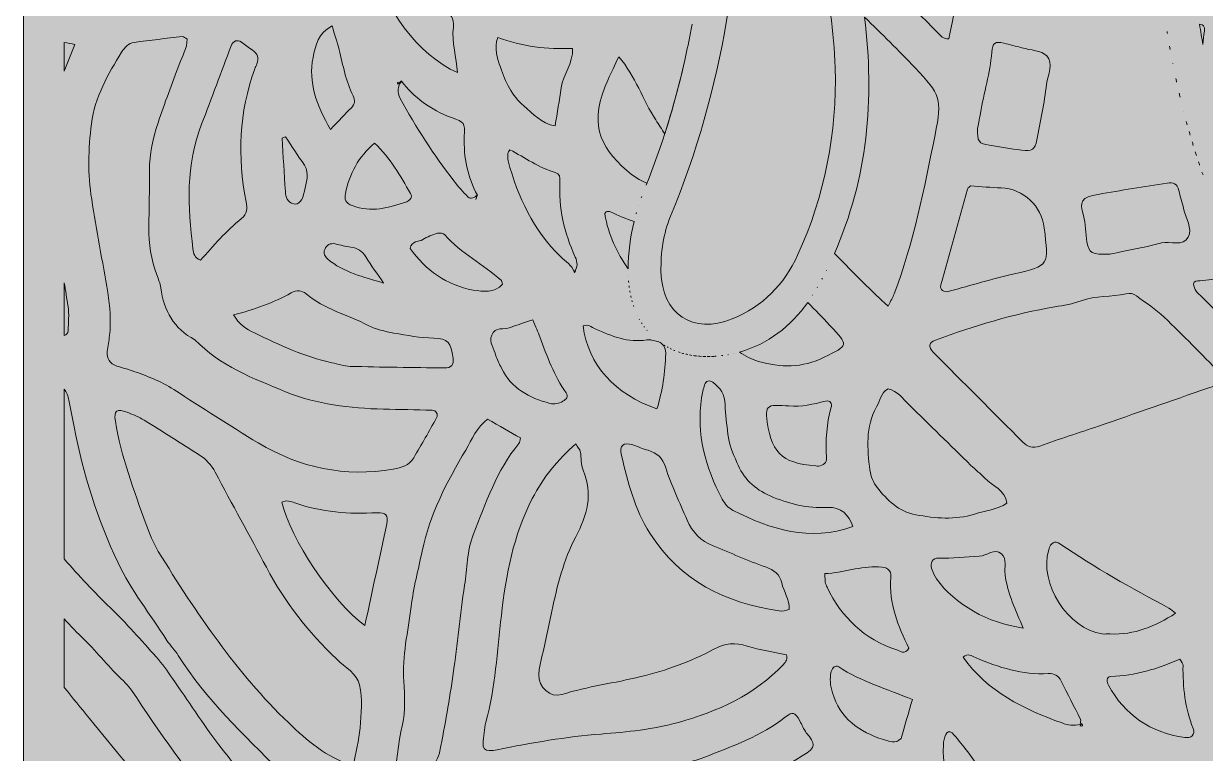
# Model space of a CAD drawing. Extents: x 31 to 2970, y -2969 to -30.
# Drawn here: x 31 to 759, y -2685 to -2235 of the extents above; entities that cross this region are included whole.
import ezdxf

# ---------------------------------------------------------------- set-up
doc = ezdxf.new("R2010")
doc.units = 0
doc.header["$MEASUREMENT"] = 0
doc.layers.add('Layer 1', color=7, linetype='Continuous')

# ---------------------------------------------------------------- blocks, each defined once
blk = doc.blocks.new('block 2')
at = {"layer": 'Layer 1', "lineweight": 0}
blk.add_lwpolyline([(31.09, -2216.74), (31.09, -2242.12), (31.09, -2299.96), (31.09, -2339.09), (31.09, -2410.8), (31.09, -2442.9), (31.09, -2533.87), (31.09, -2572.78), (31.09, -2613.33), (31.09, -2734.99)], dxfattribs=at)
for points, knots in [([(423.9, -2388.19), (423.7, -2376.5), (425.36, -2364.77), (429.82, -2354.08), (462.55, -2275.38), (474.28, -2192.96), (474.59, -2108.58), (483.71, -2116.19), (491.78, -2123.46), (495.13, -2127.19), (495.78, -2129.42), (496.86, -2132), (498.4, -2135.15), (518.09, -2175.42), (529.94, -2217.81), (531.24, -2262.69), (532.44, -2302.77), (524.82, -2341.42), (508.13, -2377.96), (499.9, -2395.96), (486.51, -2409.69), (467.78, -2417.27), (443.63, -2427), (424.4, -2414.23), (423.9, -2388.19)], [0, 0, 0, 0, 1, 1, 1, 2, 2, 2, 3, 3, 3, 4, 4, 4, 5, 5, 5, 6, 6, 6, 7, 7, 7, 8, 8, 8, 8]), ([(540.5, -2187.04), (535.64, -2169.54), (529.28, -2152.47), (521.67, -2135.81), (519.82, -2131.77), (516.86, -2128.19), (523.67, -2124.31), (532.45, -2119.33), (541.13, -2114.21), (549.68, -2108.95), (549.68, -2108.95), (549.68, -2108.96), (549.67, -2108.96), (550.07, -2111.58), (550.46, -2114.21), (550.78, -2116.85), (551.83, -2125.75), (556.23, -2131.76), (563.88, -2136.77), (576.45, -2145.02), (590.14, -2151.12), (603.04, -2158.71), (611.62, -2163.75), (619.58, -2169.5), (627.36, -2175.51), (604.81, -2209.93), (607.87, -2216.15), (601.25, -2244.74), (597.95, -2245.29), (596.29, -2242.76), (594.41, -2240.89), (576.43, -2222.95), (558.46, -2204.99), (540.5, -2187.04)], [0, 0, 0, 0, 1, 1, 1, 2, 2, 2, 3, 3, 3, 4, 4, 4, 5, 5, 5, 6, 6, 6, 7, 7, 7, 8, 8, 8, 9, 9, 9, 10, 10, 10, 11, 11, 11, 11]), ([(254.28, -2203.51), (264.37, -2213.95), (275.47, -2222.87), (289.49, -2227.57), (294.16, -2229.13), (296.67, -2232.08), (295.94, -2237.54), (294.69, -2246.89), (298.06, -2256.01), (298.41, -2265.61), (274.58, -2255.01), (252.36, -2225.95), (246.3, -2196.19), (250.26, -2199.8), (252.38, -2201.55), (254.28, -2203.51)], [0, 0, 0, 0, 1, 1, 1, 2, 2, 2, 3, 3, 3, 4, 4, 4, 5, 5, 5, 5]), ([(443.07, -2235.81), (442.56, -2238.58), (442.03, -2241.35), (441.48, -2244.11), (442.03, -2241.35), (442.56, -2238.58), (443.07, -2235.81)], [0, 0, 0, 0, 1, 1, 1, 2, 2, 2, 2]), ([(530.74, -2377), (530.74, -2377), (530.74, -2377), (530.74, -2377), (551.16, -2330.98), (555.67, -2281.9), (549.36, -2231.42), (559.83, -2241.72), (570.4, -2251.94), (580.5, -2262.6), (596.08, -2279.04), (597.35, -2281.48), (592.81, -2303.96), (586.14, -2337.01), (579.71, -2370.19), (567.56, -2401.86), (566.77, -2403.91), (565.63, -2405.83), (563.84, -2409.48), (558.57, -2404.47), (554.53, -2400.77), (550.65, -2396.9), (544, -2390.27), (537.37, -2383.64), (530.74, -2377)], [0, 0, 0, 0, 1, 1, 1, 2, 2, 2, 3, 3, 3, 4, 4, 4, 5, 5, 5, 6, 6, 6, 7, 7, 7, 8, 8, 8, 8]), ([(758.79, -2240), (758.48, -2242.73), (758.17, -2245.46), (757.94, -2248.23), (757.17, -2244.12), (756.48, -2240), (755.82, -2235.85), (758.21, -2236), (759.17, -2236.73), (758.79, -2240)], [0, 0, 0, 0, 1, 1, 1, 2, 2, 2, 3, 3, 3, 3]), ([(209.46, -2256.3), (210.86, -2249.06), (212.58, -2241.13), (221.19, -2236.82), (222.76, -2242.08), (224.32, -2246.74), (225.54, -2251.48), (227.99, -2261.07), (229.56, -2270.92), (234.14, -2279.87), (235.53, -2282.59), (235.4, -2284.97), (233.06, -2287.27), (229.15, -2291.12), (225.41, -2295.14), (220.2, -2300.55), (211.42, -2285.55), (206.48, -2271.65), (209.46, -2256.3)], [0, 0, 0, 0, 1, 1, 1, 2, 2, 2, 3, 3, 3, 4, 4, 4, 5, 5, 5, 6, 6, 6, 6]), ([(736.05, -2241.45), (735.99, -2241.07), (735.93, -2240.7), (735.87, -2240.32), (735.93, -2240.7), (735.99, -2241.07), (736.05, -2241.45)], [0, 0, 0, 0, 1, 1, 1, 2, 2, 2, 2]), ([(56.09, -2246.99), (58.25, -2247.41), (60.42, -2247.83), (62.6, -2248.26), (60.5, -2253.83), (58.21, -2259.27), (56.09, -2264.73), (56.09, -2264.73), (56.09, -2246.99), (56.09, -2246.99)], [0, 0, 0, 0, 1, 1, 1, 2, 2, 2, 3, 3, 3, 3]), ([(82.95, -2400.95), (79.6, -2381.83), (76.18, -2362.72), (73.02, -2343.57), (70.46, -2328.11), (70.95, -2312.58), (72.88, -2297.08), (74.92, -2280.61), (83.09, -2266.72), (91.49, -2252.94), (93.26, -2250.04), (95.68, -2247.51), (99.15, -2247.02), (109.02, -2245.64), (118.93, -2244.51), (128.84, -2243.43), (129.73, -2243.34), (130.74, -2244.32), (131.91, -2244.91), (131.88, -2250.57), (128.83, -2255.37), (126.96, -2260.51), (122.61, -2272.49), (117.84, -2284.34), (113.93, -2296.45), (110.87, -2305.95), (108.65, -2315.72), (108.65, -2325.86), (108.66, -2337.51), (108.45, -2349.16), (108.29, -2360.81), (108.14, -2370.92), (109.66, -2380.73), (113.23, -2390.21), (114.21, -2392.8), (115.22, -2395.46), (115.59, -2398.18), (117.5, -2412.25), (123.7, -2423.4), (136.69, -2430.1), (152.16, -2446.26), (172.56, -2453.89), (192.55, -2462.09), (211.81, -2469.99), (232.18, -2472.3), (252.8, -2472.83), (262.8, -2473.09), (272.8, -2473.08), (282.79, -2473.5), (285.32, -2473.6), (286.8, -2475.91), (285.53, -2478.25), (281.03, -2486.52), (276.28, -2494.65), (271.48, -2502.75), (268.69, -2507.46), (264.02, -2508.96), (258.9, -2509.83), (229.13, -2514.88), (201.41, -2508.95), (175.73, -2493.64), (158.11, -2483.14), (140.96, -2471.84), (123.66, -2460.8), (115.65, -2455.68), (106.93, -2452.22), (98, -2449.19), (94.85, -2448.13), (91.59, -2447.36), (88.44, -2446.26), (84.27, -2444.8), (82.2, -2441.73), (82.6, -2437.31), (82.91, -2434.02), (83.71, -2430.77), (84.05, -2427.47), (84.95, -2418.59), (84.49, -2409.75), (82.95, -2400.95)], [0, 0, 0, 0, 1, 1, 1, 2, 2, 2, 3, 3, 3, 4, 4, 4, 5, 5, 5, 6, 6, 6, 7, 7, 7, 8, 8, 8, 9, 9, 9, 10, 10, 10, 11, 11, 11, 12, 12, 12, 13, 13, 13, 14, 14, 14, 15, 15, 15, 16, 16, 16, 17, 17, 17, 18, 18, 18, 19, 19, 19, 20, 20, 20, 21, 21, 21, 22, 22, 22, 23, 23, 23, 24, 24, 24, 25, 25, 25, 26, 26, 26, 26]), ([(158.98, -2249.18), (160.21, -2245.95), (162.69, -2245.05), (165.35, -2246.8), (167.67, -2248.31), (169.79, -2250.11), (172.08, -2251.68), (175.24, -2253.84), (176.31, -2256.61), (174.86, -2260.23), (174.45, -2261.26), (173.93, -2262.24), (173.55, -2263.28), (163.78, -2290.02), (162.84, -2317.35), (168.19, -2345.07), (168.97, -2349.08), (169.11, -2352.57), (165.42, -2355.49), (155.9, -2363.03), (148.04, -2372.31), (140.13, -2381.08), (136.35, -2379.73), (135.79, -2376.9), (135.46, -2374.2), (132.2, -2348.24), (130.92, -2322.43), (140.77, -2297.33), (147.03, -2281.35), (152.89, -2265.22), (158.98, -2249.18)], [0, 0, 0, 0, 1, 1, 1, 2, 2, 2, 3, 3, 3, 4, 4, 4, 5, 5, 5, 6, 6, 6, 7, 7, 7, 8, 8, 8, 9, 9, 9, 10, 10, 10, 10]), ([(324.98, -2262.32), (323.1, -2256.63), (320.74, -2250.99), (323.33, -2243.93), (338.41, -2249.64), (353.59, -2251.36), (369.39, -2250.65), (369.84, -2260.07), (363.49, -2266.73), (362.39, -2274.91), (361.36, -2282.54), (359.97, -2290.13), (358.63, -2298.42), (350.07, -2296.92), (345.13, -2290.99), (339.37, -2286.11), (331.81, -2279.72), (327.97, -2271.34), (324.98, -2262.32)], [0, 0, 0, 0, 1, 1, 1, 2, 2, 2, 3, 3, 3, 4, 4, 4, 5, 5, 5, 6, 6, 6, 6]), ([(441.42, -2244.42), (440.31, -2250.01), (439.11, -2255.58), (437.83, -2261.14), (439.11, -2255.58), (440.31, -2250.01), (441.42, -2244.42)], [0, 0, 0, 0, 1, 1, 1, 2, 2, 2, 2]), ([(655.54, -2307.07), (654.39, -2313.01), (652.46, -2314.23), (646.15, -2313.38), (639.55, -2312.5), (633, -2311.34), (626.42, -2310.32), (619.75, -2309.28), (618.72, -2308.15), (619.07, -2299.79), (619.37, -2298.19), (620.11, -2294.39), (620.77, -2290.58), (622.93, -2278.05), (626.82, -2265.86), (627.77, -2253.07), (628.21, -2247.16), (629.97, -2246.18), (635.13, -2247.43), (638.9, -2248.35), (642.65, -2249.31), (646.38, -2250.35), (651.65, -2251.83), (658.48, -2251.89), (661.75, -2255.32), (666, -2259.78), (662.31, -2266.93), (661.57, -2272.76), (660.11, -2284.27), (657.75, -2295.67), (655.54, -2307.07)], [0, 0, 0, 0, 1, 1, 1, 2, 2, 2, 3, 3, 3, 4, 4, 4, 5, 5, 5, 6, 6, 6, 7, 7, 7, 8, 8, 8, 9, 9, 9, 10, 10, 10, 10]), ([(737.69, -2251.3), (737.58, -2250.65), (737.47, -2250), (737.36, -2249.35), (737.47, -2250), (737.58, -2250.65), (737.69, -2251.3)], [0, 0, 0, 0, 1, 1, 1, 2, 2, 2, 2]), ([(414.78, -2334.96), (414.95, -2334.55), (415.12, -2334.13), (415.28, -2333.71), (410.92, -2332.02), (406.75, -2329.39), (402.75, -2325.89), (385.41, -2310.69), (379.47, -2296.19), (391.31, -2269.82), (393.26, -2265.47), (395.36, -2261.19), (397.88, -2255.84), (408.29, -2267.91), (412.61, -2282.47), (420.69, -2294.76), (422.55, -2297.59), (424.38, -2300.45), (426.2, -2303.32), (430.66, -2289.48), (434.5, -2275.5), (437.77, -2261.39), (431.99, -2286.33), (424.44, -2310.87), (414.78, -2334.96)], [0, 0, 0, 0, 1, 1, 1, 2, 2, 2, 3, 3, 3, 4, 4, 4, 5, 5, 5, 6, 6, 6, 7, 7, 7, 8, 8, 8, 8]), ([(739.36, -2260.29), (739.34, -2260.16), (739.31, -2260.03), (739.29, -2259.9), (739.31, -2260.03), (739.34, -2260.16), (739.36, -2260.29)], [0, 0, 0, 0, 1, 1, 1, 2, 2, 2, 2]), ([(264, -2270.76), (263.34, -2271.42), (262.68, -2272.07), (262.02, -2272.72), (260.98, -2271.62), (261.25, -2271.33), (262.87, -2271.6), (263.18, -2271.65), (263.61, -2271.04), (263.98, -2270.74), (263.99, -2270.75), (264, -2270.76), (264, -2270.76)], [0, 0, 0, 0, 1, 1, 1, 2, 2, 2, 3, 3, 3, 4, 4, 4, 4]), ([(304.94, -2342.09), (301.83, -2339.05), (299, -2335.7), (296.32, -2332.26), (283.86, -2316.27), (272.84, -2299.32), (263.17, -2281.5), (261.15, -2277.77), (261.5, -2274.17), (264.01, -2270.77), (271.36, -2280.72), (281.95, -2288.46), (294.79, -2293.28), (302.82, -2296.29), (303.06, -2296.29), (302.69, -2304.97), (302.16, -2317.78), (304.66, -2329.81), (310.76, -2341.09), (310.42, -2341.97), (310.07, -2342.85), (309.73, -2343.73), (310.03, -2342.82), (310.33, -2341.9), (310.62, -2340.99), (308.92, -2342.46), (306.89, -2343.99), (304.94, -2342.09)], [0, 0, 0, 0, 1, 1, 1, 2, 2, 2, 3, 3, 3, 4, 4, 4, 5, 5, 5, 6, 6, 6, 7, 7, 7, 8, 8, 8, 9, 9, 9, 9]), ([(741.69, -2271.43), (741.53, -2270.7), (741.36, -2269.97), (741.2, -2269.23), (741.36, -2269.97), (741.53, -2270.7), (741.69, -2271.43)], [0, 0, 0, 0, 1, 1, 1, 2, 2, 2, 2]), ([(743.83, -2280.72), (743.63, -2279.9), (743.43, -2279.07), (743.24, -2278.24), (743.43, -2279.07), (743.63, -2279.9), (743.83, -2280.72)], [0, 0, 0, 0, 1, 1, 1, 2, 2, 2, 2]), ([(746.02, -2289.5), (746.02, -2289.51), (746.02, -2289.52), (746.02, -2289.52), (746.02, -2289.52), (746.02, -2289.51), (746.02, -2289.5), (746.02, -2289.5), (746.01, -2289.5), (746.01, -2289.5), (746.01, -2289.5), (746.02, -2289.5), (746.02, -2289.5)], [0, 0, 0, 0, 1, 1, 1, 2, 2, 2, 3, 3, 3, 4, 4, 4, 4]), ([(747.68, -2295.73), (747.86, -2296.38), (748.05, -2297.03), (748.23, -2297.68), (748.05, -2297.03), (747.86, -2296.38), (747.68, -2295.73)], [0, 0, 0, 0, 1, 1, 1, 2, 2, 2, 2]), ([(204.17, -2338.63), (203, -2344.57), (200.6, -2347.15), (197.6, -2346.44), (193.57, -2345.49), (192.69, -2342.15), (192.44, -2338.89), (191.6, -2327.95), (191.07, -2316.99), (190.43, -2306.03), (191.09, -2305.71), (191.75, -2305.38), (192.42, -2305.06), (196.32, -2310.91), (200.26, -2316.73), (204.11, -2322.61), (207.58, -2327.9), (205.2, -2333.33), (204.17, -2338.63)], [0, 0, 0, 0, 1, 1, 1, 2, 2, 2, 3, 3, 3, 4, 4, 4, 5, 5, 5, 6, 6, 6, 6]), ([(749.43, -2301.94), (749.64, -2302.69), (749.87, -2303.44), (750.09, -2304.19), (749.87, -2303.44), (749.64, -2302.69), (749.43, -2301.94)], [0, 0, 0, 0, 1, 1, 1, 2, 2, 2, 2]), ([(751.96, -2310.44), (751.72, -2309.67), (751.49, -2308.9), (751.25, -2308.14), (751.49, -2308.9), (751.72, -2309.67), (751.96, -2310.44)], [0, 0, 0, 0, 1, 1, 1, 2, 2, 2, 2]), ([(233.57, -2347.52), (229.65, -2346.04), (228.65, -2343.64), (229.4, -2339.98), (231.9, -2327.86), (237.45, -2317.56), (247.3, -2309.04), (257.34, -2318.02), (263.02, -2329.3), (269.54, -2339.95), (271.02, -2342.36), (269.14, -2344.38), (267.18, -2345.07), (256.24, -2348.95), (245.22, -2351.92), (233.57, -2347.52)], [0, 0, 0, 0, 1, 1, 1, 2, 2, 2, 3, 3, 3, 4, 4, 4, 5, 5, 5, 5]), ([(370.46, -2388.31), (368.93, -2384.13), (365.06, -2381.84), (362.05, -2378.93), (345.15, -2362.59), (335.83, -2342.15), (329.63, -2319.98), (329.21, -2318.49), (329.5, -2316.77), (329.6, -2315.17), (329.63, -2314.69), (330.13, -2314.25), (330.82, -2313.13), (340.03, -2317.87), (348.61, -2324.17), (358.77, -2327.1), (361.41, -2327.85), (361.8, -2330.21), (361.65, -2332.39), (360.54, -2348.86), (364.32, -2364.31), (371.1, -2379.18), (372.54, -2382.34), (372.69, -2385.44), (370.46, -2388.31)], [0, 0, 0, 0, 1, 1, 1, 2, 2, 2, 3, 3, 3, 4, 4, 4, 5, 5, 5, 6, 6, 6, 7, 7, 7, 8, 8, 8, 8]), ([(753.89, -2316.57), (753.65, -2315.83), (753.41, -2315.08), (753.17, -2314.33), (753.41, -2315.08), (753.65, -2315.83), (753.89, -2316.57)], [0, 0, 0, 0, 1, 1, 1, 2, 2, 2, 2]), ([(755.89, -2322.64), (755.65, -2321.94), (755.42, -2321.24), (755.19, -2320.54), (755.42, -2321.24), (755.65, -2321.94), (755.89, -2322.64)], [0, 0, 0, 0, 1, 1, 1, 2, 2, 2, 2]), ([(757.96, -2328.64), (757.75, -2328.04), (757.54, -2327.43), (757.33, -2326.83), (757.54, -2327.43), (757.75, -2328.04), (757.96, -2328.64)], [0, 0, 0, 0, 1, 1, 1, 2, 2, 2, 2]), ([(596.34, -2396.38), (601.76, -2376.68), (607.25, -2357), (612.75, -2337.32), (612.88, -2336.87), (613.46, -2336.54), (614.56, -2335.38), (621.35, -2335.81), (627.41, -2336.36), (633.49, -2336.55), (647.15, -2336.97), (658.62, -2347.98), (660.12, -2361.16), (662.75, -2384.19), (663.71, -2384.54), (641.53, -2389.55), (628.03, -2392.6), (614.85, -2396.63), (601.53, -2400.28), (598.04, -2401.24), (595.55, -2399.27), (596.34, -2396.38)], [0, 0, 0, 0, 1, 1, 1, 2, 2, 2, 3, 3, 3, 4, 4, 4, 5, 5, 5, 6, 6, 6, 7, 7, 7, 7]), ([(693.32, -2340.56), (707.45, -2338.05), (721.63, -2335.9), (735.8, -2333.65), (739.41, -2333.08), (742.26, -2333.78), (743.11, -2338.12), (743.85, -2341.9), (745.18, -2345.56), (745.95, -2349.34), (747.15, -2355.22), (751.73, -2361.46), (748.89, -2366.85), (745.64, -2373), (737.88, -2369.04), (732.28, -2370.46), (729.09, -2371.27), (725.92, -2372.21), (722.69, -2372.88), (714.06, -2374.68), (705.41, -2376.36), (700.55, -2377.33), (689.45, -2377.9), (687.49, -2376.58), (686.43, -2369.96), (685.56, -2364.53), (685.88, -2358.77), (684.26, -2353.6), (681.51, -2344.84), (683.05, -2342.38), (693.32, -2340.56)], [0, 0, 0, 0, 1, 1, 1, 2, 2, 2, 3, 3, 3, 4, 4, 4, 5, 5, 5, 6, 6, 6, 7, 7, 7, 8, 8, 8, 9, 9, 9, 10, 10, 10, 10]), ([(411.74, -2342.79), (411.85, -2342.46), (411.97, -2342.14), (412.09, -2341.82), (411.97, -2342.14), (411.85, -2342.46), (411.74, -2342.79)], [0, 0, 0, 0, 1, 1, 1, 2, 2, 2, 2]), ([(403.7, -2386.42), (396.54, -2376.61), (391.64, -2365.41), (389.19, -2352.73), (389.11, -2352.35), (389.73, -2351.83), (390.09, -2351.26), (390.96, -2351.26), (392.07, -2350.93), (392.81, -2351.31), (397.54, -2353.73), (402.39, -2355.65), (407.35, -2357.19), (405.02, -2366.7), (403.75, -2376.44), (403.7, -2386.42)], [0, 0, 0, 0, 1, 1, 1, 2, 2, 2, 3, 3, 3, 4, 4, 4, 5, 5, 5, 5]), ([(408.6, -2352.48), (408.66, -2352.26), (408.72, -2352.04), (408.79, -2351.82), (408.72, -2352.04), (408.66, -2352.26), (408.6, -2352.48)], [0, 0, 0, 0, 1, 1, 1, 2, 2, 2, 2]), ([(410.19, -2347.25), (410.19, -2347.25), (410.19, -2347.24), (410.19, -2347.23), (410.19, -2347.24), (410.19, -2347.25), (410.19, -2347.25)], [0, 0, 0, 0, 1, 1, 1, 2, 2, 2, 2]), ([(269.34, -2373.92), (270.18, -2368.96), (274.52, -2369.97), (277.06, -2368.4), (279.85, -2366.66), (283.04, -2365.44), (286.2, -2364.51), (287.51, -2364.13), (289.8, -2364.57), (290.65, -2365.52), (300.73, -2376.83), (314.37, -2383.69), (325.51, -2393.66), (325.86, -2393.98), (325.88, -2394.68), (326.26, -2395.85), (321.24, -2401.38), (314.35, -2400.51), (308.16, -2399.46), (291.5, -2396.63), (279.02, -2387.07), (269.34, -2373.92)], [0, 0, 0, 0, 1, 1, 1, 2, 2, 2, 3, 3, 3, 4, 4, 4, 5, 5, 5, 6, 6, 6, 7, 7, 7, 7]), ([(216.66, -2374.58), (217.82, -2371.69), (220.02, -2370.41), (223.15, -2371.07), (226.35, -2371.75), (229.51, -2372.8), (232.74, -2373.13), (236.93, -2373.56), (239.75, -2375.47), (241.97, -2379), (245.44, -2384.52), (249.26, -2389.81), (252.93, -2395.2), (240.62, -2391.38), (228.18, -2388.71), (218.45, -2380.33), (216.64, -2378.76), (215.73, -2376.9), (216.66, -2374.58)], [0, 0, 0, 0, 1, 1, 1, 2, 2, 2, 3, 3, 3, 4, 4, 4, 5, 5, 5, 6, 6, 6, 6]), ([(371.13, -2387.95), (371.13, -2387.95), (370.63, -2388.78), (370.63, -2388.78), (370.59, -2388.65), (370.54, -2388.52), (370.49, -2388.39), (370.49, -2388.39), (371.13, -2387.95), (371.13, -2387.95)], [0, 0, 0, 0, 1, 1, 1, 2, 2, 2, 3, 3, 3, 3]), ([(525.75, -2387.55), (525.78, -2387.5), (525.8, -2387.45), (525.83, -2387.4), (525.8, -2387.45), (525.78, -2387.5), (525.75, -2387.55)], [0, 0, 0, 0, 1, 1, 1, 2, 2, 2, 2]), ([(757.26, -2403.76), (756.08, -2402.58), (754.75, -2401.5), (753.84, -2400.13), (752.99, -2398.86), (752.1, -2397.26), (752.14, -2395.83), (752.21, -2393.66), (754.4, -2393.87), (755.93, -2393.78), (765.87, -2393.24), (775.37, -2390.8), (784.88, -2388.16), (798.68, -2412.41), (815.61, -2434.94), (836.52, -2455.27), (869.27, -2487.11), (907.74, -2508.4), (952.97, -2516.18), (953.45, -2518.41), (953.96, -2520.64), (954.48, -2522.86), (955.22, -2525.97), (957.26, -2528.98), (955.28, -2532.34), (951.05, -2533.73), (947.81, -2530.84), (944.44, -2529.46), (913.14, -2516.65), (881.99, -2503.48), (850.7, -2490.65), (843.92, -2487.87), (837.82, -2484.5), (832.6, -2479.24), (807.58, -2453.99), (782.39, -2428.9), (757.26, -2403.76)], [0, 0, 0, 0, 1, 1, 1, 2, 2, 2, 3, 3, 3, 4, 4, 4, 5, 5, 5, 6, 6, 6, 7, 7, 7, 8, 8, 8, 9, 9, 9, 10, 10, 10, 11, 11, 11, 12, 12, 12, 12]), ([(56.09, -2394.96), (56.92, -2399.82), (57.73, -2404.69), (58.46, -2409.58), (59.18, -2414.45), (58.69, -2419.53), (58.56, -2424.51), (58.52, -2426), (57.42, -2427.11), (56.09, -2427.4), (56.09, -2427.4), (56.09, -2394.96), (56.09, -2394.96)], [0, 0, 0, 0, 1, 1, 1, 2, 2, 2, 3, 3, 3, 4, 4, 4, 4]), ([(403.74, -2390.54), (403.74, -2390.54), (403.74, -2390.54), (403.74, -2390.54), (403.74, -2390.54), (403.74, -2390.54), (403.74, -2390.54), (403.74, -2390.54), (403.74, -2390.54), (403.74, -2390.54), (403.74, -2390.54), (403.74, -2390.54), (403.74, -2390.54)], [0, 0, 0, 0, 1, 1, 1, 2, 2, 2, 3, 3, 3, 4, 4, 4, 4]), ([(404, -2394.76), (403.97, -2394.42), (403.93, -2394.09), (403.91, -2393.75), (403.93, -2394.09), (403.97, -2394.42), (404, -2394.76)], [0, 0, 0, 0, 1, 1, 1, 2, 2, 2, 2]), ([(523.04, -2392.8), (523.14, -2392.6), (523.24, -2392.41), (523.34, -2392.21), (523.24, -2392.41), (523.14, -2392.6), (523.04, -2392.8)], [0, 0, 0, 0, 1, 1, 1, 2, 2, 2, 2]), ([(196.03, -2401.25), (199.36, -2399.43), (202.4, -2399.5), (205.2, -2401.85), (216.44, -2411.29), (230.8, -2414.6), (243.45, -2421.28), (248.21, -2423.81), (253.86, -2424.96), (259.25, -2425.94), (267.39, -2427.43), (275.64, -2429.02), (283.86, -2429.08), (292.71, -2429.14), (294.49, -2432.1), (295.76, -2441.37), (296.33, -2445.53), (294.75, -2447.49), (290.32, -2447.44), (270.99, -2447.23), (251.65, -2447), (232.32, -2446.49), (228.54, -2446.39), (224.8, -2445), (221.03, -2444.22), (204.15, -2440.73), (188.78, -2433.17), (173.35, -2425.93), (168.57, -2423.69), (163.7, -2420.67), (160.51, -2414.67), (173.36, -2411.67), (185.03, -2407.26), (196.03, -2401.25)], [0, 0, 0, 0, 1, 1, 1, 2, 2, 2, 3, 3, 3, 4, 4, 4, 5, 5, 5, 6, 6, 6, 7, 7, 7, 8, 8, 8, 9, 9, 9, 10, 10, 10, 11, 11, 11, 11]), ([(404.36, -2398.02), (404.31, -2397.65), (404.26, -2397.27), (404.21, -2396.89), (404.26, -2397.27), (404.31, -2397.65), (404.36, -2398.02)], [0, 0, 0, 0, 1, 1, 1, 2, 2, 2, 2]), ([(404.85, -2401.08), (404.78, -2400.71), (404.71, -2400.33), (404.65, -2399.96), (404.71, -2400.33), (404.78, -2400.71), (404.85, -2401.08)], [0, 0, 0, 0, 1, 1, 1, 2, 2, 2, 2]), ([(405.47, -2404.02), (405.38, -2403.67), (405.3, -2403.31), (405.23, -2402.96), (405.3, -2403.31), (405.38, -2403.67), (405.47, -2404.02)], [0, 0, 0, 0, 1, 1, 1, 2, 2, 2, 2]), ([(517.41, -2402.64), (517.39, -2402.67), (517.38, -2402.69), (517.36, -2402.71), (517.38, -2402.69), (517.39, -2402.67), (517.41, -2402.64)], [0, 0, 0, 0, 1, 1, 1, 2, 2, 2, 2]), ([(520.21, -2397.96), (520.23, -2397.91), (520.26, -2397.86), (520.29, -2397.81), (520.26, -2397.86), (520.23, -2397.91), (520.21, -2397.96), (520.2, -2397.97), (520.2, -2397.97), (520.2, -2397.97), (520.2, -2397.97), (520.2, -2397.97), (520.21, -2397.96)], [0, 0, 0, 0, 1, 1, 1, 2, 2, 2, 3, 3, 3, 4, 4, 4, 4]), ([(693.51, -2483.28), (681.48, -2487.42), (669.3, -2491.17), (657.34, -2495.54), (652.99, -2497.12), (650.03, -2496.31), (646.96, -2493.21), (628.58, -2474.69), (610.08, -2456.29), (591.71, -2437.76), (588.42, -2434.44), (589, -2431.79), (593.11, -2430.28), (617.08, -2421.53), (641.41, -2414.09), (666.63, -2409.86), (672.08, -2408.94), (677.63, -2408.01), (682.79, -2406.14), (691.86, -2402.85), (701.47, -2403.77), (710.65, -2401.73), (712.98, -2401.21), (715.09, -2401.71), (716.92, -2403.07), (722.69, -2407.39), (728.86, -2411.3), (734.05, -2416.24), (745.71, -2427.33), (756.91, -2438.92), (768.22, -2450.37), (769.33, -2451.5), (769.96, -2453.1), (770.8, -2454.46), (768.27, -2458.06), (764.33, -2458.65), (760.89, -2459.86), (738.47, -2467.77), (716, -2475.55), (693.51, -2483.28)], [0, 0, 0, 0, 1, 1, 1, 2, 2, 2, 3, 3, 3, 4, 4, 4, 5, 5, 5, 6, 6, 6, 7, 7, 7, 8, 8, 8, 9, 9, 9, 10, 10, 10, 11, 11, 11, 12, 12, 12, 13, 13, 13, 13]), ([(406.2, -2406.84), (406.12, -2406.54), (406.04, -2406.23), (405.96, -2405.93), (406.04, -2406.23), (406.12, -2406.54), (406.2, -2406.84)], [0, 0, 0, 0, 1, 1, 1, 2, 2, 2, 2]), ([(407.07, -2409.55), (407, -2409.36), (406.94, -2409.16), (406.88, -2408.97), (406.94, -2409.16), (407, -2409.36), (407.07, -2409.55)], [0, 0, 0, 0, 1, 1, 1, 2, 2, 2, 2]), ([(524.52, -2440.88), (510.98, -2447.62), (497.43, -2447.23), (484.06, -2443.41), (479.57, -2442.13), (475.64, -2440.19), (472.28, -2437.68), (489.91, -2432.79), (503.9, -2421.87), (514.37, -2407.16), (514.37, -2407.16), (514.37, -2407.16), (514.37, -2407.17), (518.91, -2411.72), (523.42, -2416.32), (527.81, -2421.02), (539.85, -2433.92), (539.58, -2433.38), (524.52, -2440.88)], [0, 0, 0, 0, 1, 1, 1, 2, 2, 2, 3, 3, 3, 4, 4, 4, 5, 5, 5, 6, 6, 6, 6]), ([(319.55, -2427.21), (321.56, -2421.91), (327.2, -2424.06), (331.09, -2422.55), (335.19, -2420.96), (339.43, -2419.72), (344.97, -2417.87), (346.77, -2422.27), (348.09, -2425.27), (349.24, -2428.33), (353.73, -2440.26), (357.89, -2452.31), (365.48, -2462.79), (367.15, -2465.09), (365.55, -2466.77), (363.46, -2467.96), (360.95, -2469.39), (358.28, -2469.96), (355.47, -2469.25), (342.6, -2466.01), (331.75, -2459.95), (325.57, -2447.52), (324.34, -2445.05), (322.92, -2442.59), (322.18, -2439.96), (321.01, -2435.77), (317.84, -2431.73), (319.55, -2427.21)], [0, 0, 0, 0, 1, 1, 1, 2, 2, 2, 3, 3, 3, 4, 4, 4, 5, 5, 5, 6, 6, 6, 7, 7, 7, 8, 8, 8, 9, 9, 9, 9]), ([(409.31, -2414.99), (409.29, -2414.95), (409.27, -2414.91), (409.25, -2414.87), (409.27, -2414.91), (409.29, -2414.95), (409.31, -2414.99)], [0, 0, 0, 0, 1, 1, 1, 2, 2, 2, 2]), ([(410.74, -2417.72), (410.67, -2417.59), (410.59, -2417.46), (410.52, -2417.32), (410.59, -2417.46), (410.67, -2417.59), (410.74, -2417.72)], [0, 0, 0, 0, 1, 1, 1, 2, 2, 2, 2]), ([(383.37, -2423.36), (393.52, -2427.84), (403.63, -2432.13), (415.16, -2430.18), (416.73, -2429.91), (418.45, -2430.41), (420.07, -2430.72), (421.33, -2430.96), (422.42, -2431.33), (423.34, -2431.83), (423.76, -2432.14), (424.18, -2432.43), (424.62, -2432.72), (426.15, -2434.06), (426.91, -2435.98), (426.83, -2438.56), (426.49, -2450.12), (424.9, -2461.5), (421.44, -2472.62), (395.49, -2463.96), (378.88, -2445.24), (375.84, -2421.61), (378.8, -2420.16), (381.08, -2422.35), (383.37, -2423.36)], [0, 0, 0, 0, 1, 1, 1, 2, 2, 2, 3, 3, 3, 4, 4, 4, 5, 5, 5, 6, 6, 6, 7, 7, 7, 8, 8, 8, 8]), ([(412.2, -2420.13), (412.11, -2419.98), (412.01, -2419.84), (411.92, -2419.69), (412.01, -2419.84), (412.11, -2419.98), (412.2, -2420.13)], [0, 0, 0, 0, 1, 1, 1, 2, 2, 2, 2]), ([(413.74, -2422.36), (413.65, -2422.23), (413.55, -2422.1), (413.46, -2421.97), (413.55, -2422.1), (413.65, -2422.23), (413.74, -2422.36)], [0, 0, 0, 0, 1, 1, 1, 2, 2, 2, 2]), ([(415.38, -2424.46), (415.32, -2424.38), (415.25, -2424.29), (415.18, -2424.21), (415.25, -2424.29), (415.32, -2424.38), (415.38, -2424.46)], [0, 0, 0, 0, 1, 1, 1, 2, 2, 2, 2]), ([(425.81, -2433.46), (426.03, -2433.6), (426.25, -2433.74), (426.48, -2433.88), (426.25, -2433.74), (426.03, -2433.6), (425.81, -2433.46)], [0, 0, 0, 0, 1, 1, 1, 2, 2, 2, 2]), ([(428.42, -2434.95), (428.16, -2434.81), (427.91, -2434.67), (427.65, -2434.54), (427.91, -2434.67), (428.16, -2434.81), (428.42, -2434.95)], [0, 0, 0, 0, 1, 1, 1, 2, 2, 2, 2]), ([(430.42, -2435.93), (430.15, -2435.8), (429.87, -2435.68), (429.6, -2435.54), (429.87, -2435.68), (430.15, -2435.8), (430.42, -2435.93)], [0, 0, 0, 0, 1, 1, 1, 2, 2, 2, 2]), ([(432.49, -2436.81), (432.2, -2436.7), (431.91, -2436.59), (431.63, -2436.47), (431.91, -2436.59), (432.2, -2436.7), (432.49, -2436.81)], [0, 0, 0, 0, 1, 1, 1, 2, 2, 2, 2]), ([(434.65, -2437.62), (435.01, -2437.74), (435.36, -2437.87), (435.72, -2437.98), (435.36, -2437.87), (435.01, -2437.74), (434.65, -2437.62)], [0, 0, 0, 0, 1, 1, 1, 2, 2, 2, 2]), ([(436.85, -2438.32), (437.23, -2438.43), (437.61, -2438.54), (437.99, -2438.64), (437.61, -2438.54), (437.23, -2438.43), (436.85, -2438.32)], [0, 0, 0, 0, 1, 1, 1, 2, 2, 2, 2]), ([(439.12, -2438.93), (439.53, -2439.03), (439.95, -2439.12), (440.36, -2439.21), (439.95, -2439.12), (439.53, -2439.03), (439.12, -2438.93)], [0, 0, 0, 0, 1, 1, 1, 2, 2, 2, 2]), ([(441.45, -2439.44), (441.95, -2439.53), (442.45, -2439.62), (442.95, -2439.7), (442.45, -2439.62), (441.95, -2439.53), (441.45, -2439.44)], [0, 0, 0, 0, 1, 1, 1, 2, 2, 2, 2]), ([(443.85, -2439.85), (444.63, -2439.96), (445.43, -2440.06), (446.23, -2440.14), (445.43, -2440.06), (444.63, -2439.96), (443.85, -2439.85)], [0, 0, 0, 0, 1, 1, 1, 2, 2, 2, 2]), ([(462.01, -2439.77), (461.76, -2439.81), (461.51, -2439.84), (461.25, -2439.87), (461.51, -2439.84), (461.76, -2439.81), (462.01, -2439.77)], [0, 0, 0, 0, 1, 1, 1, 2, 2, 2, 2]), ([(465.29, -2439.27), (465.24, -2439.28), (465.2, -2439.28), (465.15, -2439.29), (465.2, -2439.28), (465.24, -2439.28), (465.29, -2439.27)], [0, 0, 0, 0, 1, 1, 1, 2, 2, 2, 2]), ([(468.84, -2438.55), (468.83, -2438.55), (468.81, -2438.56), (468.8, -2438.56), (468.81, -2438.56), (468.83, -2438.55), (468.84, -2438.55)], [0, 0, 0, 0, 1, 1, 1, 2, 2, 2, 2]), ([(448.79, -2440.34), (448.21, -2440.31), (447.64, -2440.26), (447.07, -2440.21), (447.64, -2440.26), (448.21, -2440.31), (448.79, -2440.34)], [0, 0, 0, 0, 1, 1, 1, 2, 2, 2, 2]), ([(451.44, -2440.44), (450.89, -2440.43), (450.33, -2440.41), (449.79, -2440.39), (450.33, -2440.41), (450.89, -2440.43), (451.44, -2440.44)], [0, 0, 0, 0, 1, 1, 1, 2, 2, 2, 2]), ([(454.25, -2440.42), (453.65, -2440.44), (453.04, -2440.45), (452.45, -2440.45), (453.04, -2440.45), (453.65, -2440.44), (454.25, -2440.42)], [0, 0, 0, 0, 1, 1, 1, 2, 2, 2, 2]), ([(457.83, -2440.24), (456.92, -2440.31), (456.02, -2440.36), (455.13, -2440.4), (456.02, -2440.36), (456.92, -2440.31), (457.83, -2440.24)], [0, 0, 0, 0, 1, 1, 1, 2, 2, 2, 2]), ([(56.09, -2460.52), (57.56, -2462.45), (58.53, -2464.71), (58.99, -2467.38), (59.93, -2472.84), (61.23, -2478.24), (62.23, -2483.7), (67.56, -2512.79), (76.68, -2540.85), (89.29, -2567.39), (97.32, -2584.29), (109.15, -2599.4), (119.4, -2615.23), (121.5, -2618.49), (124.38, -2621.24), (126.43, -2624.52), (143.4, -2651.68), (166.72, -2673.21), (189.03, -2695.65), (198.24, -2704.92), (210.71, -2709.01), (221.04, -2716.47), (222.36, -2717.42), (224.07, -2717.82), (225.57, -2718.54), (228.97, -2720.18), (230.59, -2722.64), (229.46, -2726.56), (226.84, -2735.6), (224.41, -2744.7), (221.69, -2753.71), (220.87, -2756.43), (218.37, -2756.67), (216.44, -2755.19), (209.37, -2749.79), (202.81, -2743.83), (197.22, -2736.83), (181.97, -2717.74), (166.3, -2698.96), (151.45, -2679.56), (141.36, -2666.38), (132.4, -2652.33), (122.85, -2638.72), (119.67, -2634.18), (116.55, -2629.53), (112.85, -2625.43), (103.58, -2615.13), (94.38, -2604.71), (84.45, -2595.06), (74.55, -2585.45), (65.1, -2575.41), (56.09, -2565.02), (56.09, -2565.02), (56.09, -2460.52), (56.09, -2460.52)], [0, 0, 0, 0, 1, 1, 1, 2, 2, 2, 3, 3, 3, 4, 4, 4, 5, 5, 5, 6, 6, 6, 7, 7, 7, 8, 8, 8, 9, 9, 9, 10, 10, 10, 11, 11, 11, 12, 12, 12, 13, 13, 13, 14, 14, 14, 15, 15, 15, 16, 16, 16, 17, 17, 17, 18, 18, 18, 18]), ([(468.4, -2535.18), (465.42, -2533.66), (463.28, -2531.33), (461.64, -2528.19), (451.38, -2508.6), (445.49, -2488.19), (448.96, -2465.85), (449.38, -2463.14), (450, -2460.45), (450.74, -2457.82), (451.41, -2455.43), (453.95, -2454.76), (455.88, -2456.23), (460.48, -2459.73), (463.49, -2463.78), (463.43, -2470.11), (463.38, -2476.15), (464.56, -2482.19), (465.17, -2488.23), (465.78, -2494.4), (468.31, -2499.96), (470.61, -2505.59), (474.59, -2515.31), (481.5, -2522.11), (491.1, -2526.25), (502.42, -2531.12), (514.11, -2533.99), (526.57, -2533.38), (534.94, -2532.98), (539.51, -2537.76), (542.2, -2545.18), (515.48, -2554.54), (491.63, -2547.02), (468.4, -2535.18)], [0, 0, 0, 0, 1, 1, 1, 2, 2, 2, 3, 3, 3, 4, 4, 4, 5, 5, 5, 6, 6, 6, 7, 7, 7, 8, 8, 8, 9, 9, 9, 10, 10, 10, 11, 11, 11, 11]), ([(556.8, -2471.47), (558.93, -2467.67), (559.32, -2462.8), (563.83, -2460.38), (569.66, -2461.53), (572.86, -2466.39), (576.78, -2470.18), (589.55, -2482.54), (602.18, -2495.03), (614.9, -2507.43), (617.68, -2510.14), (620.79, -2512.52), (623.49, -2515.3), (628.25, -2520.22), (636.1, -2522.44), (637.11, -2530.68), (631.08, -2534.79), (623.87, -2535.39), (617.15, -2537.46), (605.12, -2541.17), (593.2, -2540.06), (581.01, -2537.85), (570.17, -2535.89), (563.41, -2528.81), (557.1, -2521.07), (554.76, -2518.21), (553.19, -2514.16), (552.71, -2510.46), (550.98, -2497.21), (549.84, -2483.88), (556.8, -2471.47)], [0, 0, 0, 0, 1, 1, 1, 2, 2, 2, 3, 3, 3, 4, 4, 4, 5, 5, 5, 6, 6, 6, 7, 7, 7, 8, 8, 8, 9, 9, 9, 10, 10, 10, 10]), ([(525.86, -2502.65), (526.04, -2505.84), (524.16, -2507.67), (520.89, -2507.87), (520.35, -2507.9), (519.79, -2507.83), (519.25, -2507.79), (497.76, -2506.03), (491.11, -2499.31), (488.93, -2476.75), (488.52, -2472.49), (490.37, -2470.51), (494.39, -2470.48), (497.13, -2470.47), (499.87, -2470.71), (502.61, -2470.84), (510.39, -2471.58), (517.84, -2469.79), (525.3, -2467.89), (528.32, -2467.11), (529.43, -2469.6), (528.82, -2471.71), (525.88, -2481.87), (525.27, -2492.17), (525.86, -2502.65)], [0, 0, 0, 0, 1, 1, 1, 2, 2, 2, 3, 3, 3, 4, 4, 4, 5, 5, 5, 6, 6, 6, 7, 7, 7, 8, 8, 8, 8]), ([(94.88, -2474.78), (98.48, -2476.21), (102.15, -2477.63), (105.43, -2479.64), (116.77, -2486.61), (127.93, -2493.87), (139.22, -2500.93), (143.55, -2503.64), (146.73, -2507.11), (149.17, -2511.73), (159.53, -2531.32), (170.44, -2550.61), (180.74, -2570.22), (191.96, -2591.59), (206.59, -2610.2), (224.02, -2626.79), (229.19, -2631.71), (236.66, -2635.83), (238.15, -2642.67), (239.98, -2651.13), (239.14, -2660.34), (238.44, -2669.14), (237.84, -2676.76), (235.81, -2684.27), (234.23, -2692.8), (217.38, -2686.8), (205.77, -2676.96), (194.44, -2666.07), (162.1, -2635.01), (137.41, -2598.26), (114.08, -2560.44), (110.91, -2555.3), (108.63, -2549.52), (106.59, -2543.81), (99.13, -2522.94), (91.2, -2502.2), (87.61, -2480.18), (86.56, -2473.76), (88.54, -2472.25), (94.88, -2474.78)], [0, 0, 0, 0, 1, 1, 1, 2, 2, 2, 3, 3, 3, 4, 4, 4, 5, 5, 5, 6, 6, 6, 7, 7, 7, 8, 8, 8, 9, 9, 9, 10, 10, 10, 11, 11, 11, 12, 12, 12, 13, 13, 13, 13]), ([(445.45, -2718.1), (421.82, -2724.27), (397.77, -2728.03), (373.62, -2731.25), (363.74, -2732.57), (353.78, -2731.62), (343.86, -2732.11), (320.5, -2733.27), (297.76, -2738.51), (274.59, -2740.55), (269.12, -2741.03), (263.78, -2742.92), (258.35, -2744), (253.59, -2744.94), (251.55, -2743.27), (252.77, -2739.16), (259.71, -2715.63), (259.31, -2690.92), (264.51, -2667.08), (266.36, -2658.57), (266.09, -2649.35), (265.38, -2640.57), (264.12, -2624.84), (268.18, -2609.77), (269.96, -2594.44), (271.29, -2582.93), (274.31, -2571.61), (276.71, -2560.23), (281.45, -2537.67), (291.86, -2517.52), (303.6, -2498), (307.51, -2491.49), (310.26, -2483.96), (317.05, -2479.02), (324.17, -2483.07), (330.85, -2486.86), (337.4, -2490.59), (336.92, -2492.16), (336.9, -2493.34), (336.3, -2494.05), (322.5, -2510.59), (315.9, -2530.71), (308.18, -2550.27), (304.24, -2560.24), (304.56, -2570.97), (302.88, -2581.32), (299.93, -2599.36), (298.46, -2617.63), (295.85, -2635.72), (293.56, -2651.6), (290.75, -2667.4), (287.7, -2683.15), (286.88, -2687.39), (284.13, -2691.21), (282.69, -2695.37), (280.63, -2701.29), (282.68, -2706.21), (287.17, -2710.29), (291.5, -2714.23), (296.4, -2717.45), (302.06, -2713.92), (308.98, -2709.61), (316.74, -2709.22), (324.26, -2707.63), (349.77, -2702.26), (375.61, -2699.12), (401.5, -2696.33), (411.4, -2695.27), (421.32, -2694.03), (431.12, -2692.28), (437.61, -2691.13), (444.04, -2689.78), (450.33, -2687.3), (467.85, -2680.38), (485.67, -2674.28), (500.7, -2662.32), (505.11, -2658.81), (506.35, -2659.42), (509.46, -2664.81), (510.84, -2667.22), (511.75, -2669.97), (513.48, -2672.07), (519.03, -2678.83), (520.03, -2680.97), (511, -2686.35), (490.08, -2698.8), (469.42, -2711.84), (445.45, -2718.1)], [0, 0, 0, 0, 1, 1, 1, 2, 2, 2, 3, 3, 3, 4, 4, 4, 5, 5, 5, 6, 6, 6, 7, 7, 7, 8, 8, 8, 9, 9, 9, 10, 10, 10, 11, 11, 11, 12, 12, 12, 13, 13, 13, 14, 14, 14, 15, 15, 15, 16, 16, 16, 17, 17, 17, 18, 18, 18, 19, 19, 19, 20, 20, 20, 21, 21, 21, 22, 22, 22, 23, 23, 23, 24, 24, 24, 25, 25, 25, 26, 26, 26, 27, 27, 27, 28, 28, 28, 29, 29, 29, 29]), ([(371.4, -2494.16), (372.64, -2496.25), (373.88, -2497.53), (374.17, -2498.99), (374.93, -2502.8), (374.43, -2507.04), (375.9, -2510.48), (382.17, -2525.13), (378.41, -2538.08), (371.39, -2551.44), (363.9, -2565.73), (359.87, -2581.42), (356.69, -2597.26), (354.61, -2607.59), (352.15, -2617.83), (349.92, -2628.13), (349.34, -2630.83), (348.63, -2633.57), (348.57, -2636.3), (348.39, -2643.96), (355.6, -2650.79), (362.84, -2648.53), (378.78, -2643.55), (395.3, -2641.51), (411.42, -2637.56), (427.12, -2633.72), (442.29, -2628.3), (456.46, -2620.66), (463.46, -2616.88), (469.61, -2616.37), (477.03, -2618.73), (484.9, -2621.24), (493.19, -2622.4), (501.24, -2624.13), (501.97, -2626.61), (500.96, -2628.37), (499.34, -2630.07), (481.56, -2648.81), (458.78, -2659.07), (434.65, -2665.72), (419.26, -2669.96), (403, -2671.67), (387.01, -2672.89), (365.36, -2674.55), (344.13, -2678.25), (322.95, -2682.64), (321.34, -2682.98), (319.66, -2683.17), (318.02, -2683.12), (315.38, -2683.04), (313.98, -2681.39), (314.22, -2678.85), (314.63, -2674.44), (314.88, -2669.92), (316.01, -2665.67), (321.74, -2644.07), (323.08, -2621.87), (325.53, -2599.82), (328.3, -2574.89), (332.96, -2550.53), (344.57, -2527.92), (351.21, -2514.98), (360.17, -2504.07), (371.4, -2494.16)], [0, 0, 0, 0, 1, 1, 1, 2, 2, 2, 3, 3, 3, 4, 4, 4, 5, 5, 5, 6, 6, 6, 7, 7, 7, 8, 8, 8, 9, 9, 9, 10, 10, 10, 11, 11, 11, 12, 12, 12, 13, 13, 13, 14, 14, 14, 15, 15, 15, 16, 16, 16, 17, 17, 17, 18, 18, 18, 19, 19, 19, 20, 20, 20, 21, 21, 21, 21]), ([(496.66, -2597.12), (463.66, -2592.01), (435.81, -2578.79), (417.11, -2549.27), (407.65, -2534.35), (403.44, -2518.01), (399.58, -2501.33), (398.14, -2495.1), (400.78, -2492.91), (406.53, -2494.84), (409.68, -2495.89), (412.72, -2497.25), (415.9, -2498.16), (421.59, -2499.78), (424.84, -2502.82), (426.82, -2508.96), (430.36, -2519.96), (435.47, -2530.47), (440, -2541.16), (443.17, -2548.63), (448.47, -2553.96), (456.08, -2557.02), (466.83, -2561.33), (477.38, -2566.22), (488.31, -2569.99), (493.66, -2571.83), (497.18, -2574.6), (498.29, -2579.83), (499.44, -2585.23), (503.24, -2589.83), (502.87, -2596.26), (500.86, -2596.57), (498.67, -2597.43), (496.66, -2597.12)], [0, 0, 0, 0, 1, 1, 1, 2, 2, 2, 3, 3, 3, 4, 4, 4, 5, 5, 5, 6, 6, 6, 7, 7, 7, 8, 8, 8, 9, 9, 9, 10, 10, 10, 11, 11, 11, 11]), ([(190.23, -2530.1), (192.97, -2528.64), (195.82, -2529.66), (198.23, -2530.52), (214.68, -2536.36), (231.59, -2537.63), (248.87, -2536.61), (254.43, -2536.28), (256.03, -2538.4), (254.95, -2543.41), (250.54, -2563.89), (246.08, -2584.36), (241.37, -2606.1), (221.22, -2591.39), (195.28, -2552.43), (190.23, -2530.1)], [0, 0, 0, 0, 1, 1, 1, 2, 2, 2, 3, 3, 3, 4, 4, 4, 5, 5, 5, 5]), ([(662.85, -2559.44), (664.18, -2554.92), (666.53, -2553.51), (669.8, -2555.74), (691.28, -2570.41), (713.94, -2583.05), (736.84, -2595.29), (738.26, -2596.05), (739.42, -2597.29), (741.03, -2598.56), (728.51, -2606.44), (715.67, -2612.07), (700.75, -2611.22), (699.11, -2611.13), (697.43, -2611.48), (695.82, -2611.24), (674.47, -2608), (656.78, -2580.16), (662.85, -2559.44)], [0, 0, 0, 0, 1, 1, 1, 2, 2, 2, 3, 3, 3, 4, 4, 4, 5, 5, 5, 6, 6, 6, 6]), ([(593.67, -2577.31), (592.41, -2575.55), (591.67, -2573.39), (590.89, -2571.34), (589.43, -2567.5), (591.24, -2564.32), (595.12, -2564.54), (603.47, -2565), (611.7, -2563.65), (619.96, -2563.45), (624.79, -2563.33), (629.46, -2557.85), (633.86, -2561.97), (637.2, -2565.1), (635.44, -2570.41), (635.98, -2574.73), (637.45, -2586.33), (642.67, -2596.7), (647.05, -2607.6), (625.53, -2604.76), (604.97, -2593.05), (593.67, -2577.31)], [0, 0, 0, 0, 1, 1, 1, 2, 2, 2, 3, 3, 3, 4, 4, 4, 5, 5, 5, 6, 6, 6, 7, 7, 7, 7]), ([(558.03, -2569.97), (563.48, -2570.26), (566.01, -2571.54), (565.6, -2576.41), (564.25, -2592.47), (570.04, -2606.6), (576.74, -2619.92), (574.02, -2624.24), (571.58, -2621.83), (569.23, -2621.06), (549.21, -2614.55), (535.32, -2601.21), (526.24, -2582.51), (525.77, -2581.53), (525.37, -2580.47), (525.16, -2579.4), (524.95, -2578.35), (525.02, -2577.25), (524.87, -2574.11), (536.44, -2573.6), (546.87, -2569.36), (558.03, -2569.97)], [0, 0, 0, 0, 1, 1, 1, 2, 2, 2, 3, 3, 3, 4, 4, 4, 5, 5, 5, 6, 6, 6, 7, 7, 7, 7]), ([(353.38, -2944.08), (339.05, -2931.44), (324.75, -2918.77), (310.45, -2906.1), (265.55, -2866.31), (220.65, -2826.53), (175.84, -2786.64), (170.46, -2781.86), (165.25, -2776.78), (160.66, -2771.25), (130.86, -2735.35), (101.14, -2699.37), (71.61, -2663.24), (66.43, -2656.89), (61.26, -2650.53), (56.09, -2644.17), (56.09, -2644.17), (56.09, -2601.98), (56.09, -2601.98), (60.11, -2606.36), (64.23, -2610.67), (68.52, -2614.84), (76.83, -2622.91), (84, -2632.2), (92.55, -2640.16), (95.76, -2643.15), (98.33, -2646.92), (100.76, -2650.63), (117.77, -2676.65), (136.46, -2701.4), (155.7, -2725.83), (174.34, -2749.5), (194.57, -2771.34), (217.86, -2790.45), (233.73, -2803.47), (248.62, -2817.6), (265.59, -2829.37), (275.56, -2836.29), (284.53, -2844.7), (294.68, -2851.54), (298.76, -2854.29), (302.01, -2858.31), (305.5, -2861.88), (317.48, -2874.19), (329.01, -2886.98), (341.45, -2898.81), (357.64, -2914.19), (374.25, -2929.13), (390.84, -2944.08), (390.84, -2944.08), (353.38, -2944.08), (353.38, -2944.08)], [0, 0, 0, 0, 1, 1, 1, 2, 2, 2, 3, 3, 3, 4, 4, 4, 5, 5, 5, 6, 6, 6, 7, 7, 7, 8, 8, 8, 9, 9, 9, 10, 10, 10, 11, 11, 11, 12, 12, 12, 13, 13, 13, 14, 14, 14, 15, 15, 15, 16, 16, 16, 17, 17, 17, 17]), ([(610.18, -2625.49), (613.02, -2622.91), (615.34, -2624.83), (617.69, -2625.83), (632.03, -2631.98), (646.75, -2636.37), (662.58, -2635.71), (666.19, -2635.55), (668.83, -2636.75), (670.54, -2640.26), (674.4, -2648.19), (678.59, -2655.96), (682.5, -2663.86), (682.86, -2664.59), (682.37, -2665.73), (682.18, -2666.74), (678.41, -2668.24), (674.54, -2667.32), (671.13, -2666.09), (647.5, -2657.6), (625.24, -2646.95), (610.18, -2625.49)], [0, 0, 0, 0, 1, 1, 1, 2, 2, 2, 3, 3, 3, 4, 4, 4, 5, 5, 5, 6, 6, 6, 7, 7, 7, 7]), ([(699.62, -2642.72), (698.66, -2640.98), (698.23, -2637.6), (701.18, -2637.48), (716.15, -2636.86), (730.28, -2632.82), (743.63, -2626.71), (744.72, -2628.78), (745.64, -2629.7), (745.63, -2630.6), (745.46, -2643.92), (746.93, -2656.93), (751.83, -2669.47), (753.32, -2673.31), (750.83, -2675.61), (746.66, -2675.01), (725.67, -2671.98), (709.89, -2661.31), (699.62, -2642.72)], [0, 0, 0, 0, 1, 1, 1, 2, 2, 2, 3, 3, 3, 4, 4, 4, 5, 5, 5, 6, 6, 6, 6]), ([(528.83, -2634.48), (529.48, -2632.03), (531.21, -2630.14), (533.42, -2631.56), (547.36, -2640.54), (563.23, -2645.2), (578.86, -2651.62), (576.41, -2660.09), (574.14, -2667.91), (571.91, -2675.6), (568.37, -2679.22), (564.41, -2677.39), (561, -2676.32), (546.11, -2671.64), (534.38, -2663.29), (529.58, -2647.48), (528.28, -2643.19), (527.67, -2638.91), (528.83, -2634.48)], [0, 0, 0, 0, 1, 1, 1, 2, 2, 2, 3, 3, 3, 4, 4, 4, 5, 5, 5, 6, 6, 6, 6]), ([(597.94, -2679.55), (598.1, -2677.37), (598.51, -2675.08), (599.39, -2673.11), (600.04, -2671.68), (601.88, -2670.59), (603.37, -2672.22), (606.34, -2675.47), (609.2, -2678.85), (611.86, -2682.36), (617.54, -2689.87), (622.36, -2698.07), (629.68, -2704.22), (632.58, -2706.66), (633.44, -2709.41), (631.72, -2712.98), (629.34, -2717.93), (627.15, -2722.98), (624.5, -2728.84), (607.85, -2715.9), (596.36, -2701.28), (597.94, -2679.55)], [0, 0, 0, 0, 1, 1, 1, 2, 2, 2, 3, 3, 3, 4, 4, 4, 5, 5, 5, 6, 6, 6, 7, 7, 7, 7]), ([(682.6, -2667.04), (683.2, -2667.03), (683.21, -2666.64), (683.11, -2666.35), (683.17, -2666.45), (683.25, -2666.58), (683.36, -2666.74), (684.04, -2667.79), (683.66, -2668.29), (682.52, -2667.89), (682.34, -2667.83), (682.2, -2667.78), (682.09, -2667.75), (682.39, -2667.76), (682.73, -2667.64), (682.6, -2667.04)], [0, 0, 0, 0, 1, 1, 1, 2, 2, 2, 3, 3, 3, 4, 4, 4, 5, 5, 5, 5])]:
    blk.add_open_spline(points, degree=3, knots=knots, dxfattribs=at)

msp = doc.modelspace()

# ---------------------------------------------------------------- hatches: boundary and pattern name
at = {"layer": 'Layer 1', "true_color": 0xf8ec23}
h = msp.add_hatch(color=2, dxfattribs=at)
h.dxf.hatch_style = 2
h.paths.add_polyline_path([(2944.18, -30.37), (2908.97, -30.37), (2876.43, -30.37), (2852.69, -30.37), (2826.67, -30.37), (2789.09, -30.37), (2741.76, -30.37), (2619.81, -30.37), (2571.38, -30.37), (2533.69, -30.37), (2448.77, -30.37), (2417.53, -30.37), (2347.21, -30.37), (2307.57, -30.37), (2246.73, -30.37), (2221.16, -30.37), (2190.08, -30.37), (2164.16, -30.37), (2133.56, -30.37), (2063.65, -30.37), (2014.14, -30.37), (1982.09, -30.37), (1958.8, -30.37), (1857.85, -30.37), (1838.29, -30.37), (1812.45, -30.37), (1776.54, -30.37), (1705.12, -30.37), (1693.97, -30.37), (1305.87, -30.37), (1295.4, -30.37), (1223.78, -30.37), (1188.69, -30.37), (1163.24, -30.37), (1143.18, -30.37), (1041.74, -30.37), (1018.95, -30.37), (986.89, -30.37), (937, -30.37), (867.24, -30.37), (837.19, -30.37), (810.44, -30.37), (779.68, -30.37), (754.38, -30.37), (694, -30.37), (654.14, -30.37), (583.33, -30.37), (552.07, -30.37), (466.96, -30.37), (429.55, -30.37), (381.07, -30.37), (259.09, -30.37), (211.91, -30.37), (174.17, -30.37), (148.47, -30.37), (124.27, -30.37), (91.92, -30.37), (56.46, -30.37), (31.09, -30.37), (31.09, -54.87), (31.09, -89.2), (31.09, -179.23), (31.09, -214.96), (31.09, -260.42), (31.09, -378.66), (31.09, -426.62), (31.09, -476.43), (31.09, -550.35), (31.09, -581.86), (31.09, -654.17), (31.09, -694.22), (31.09, -751.16), (31.09, -776.51), (31.09, -807.81), (31.09, -833.54), (31.09, -864.28), (31.09, -929.41), (31.09, -980.06), (31.09, -1012.67), (31.09, -1041.24), (31.09, -1146.32), (31.09, -1159.54), (31.09, -1185.04), (31.09, -1225.46), (31.09, -1264.46), (31.09, -1302.1), (31.09, -1330.9), (31.09, -1333.8), (31.09, -1659.5), (31.09, -1662.34), (31.09, -1692.17), (31.09, -1724.32), (31.09, -1767.8), (31.09, -1808.18), (31.09, -1833.57), (31.09, -1847.38), (31.09, -1951.45), (31.09, -1980.34), (31.09, -2013.39), (31.09, -2063.61), (31.09, -2128.98), (31.09, -2159.42), (31.09, -2185.19), (31.09, -2216.74), (31.09, -2242.12), (31.09, -2299.96), (31.09, -2339.09), (31.09, -2410.8), (31.09, -2442.9), (31.09, -2533.87), (31.09, -2572.78), (31.09, -2613.33), (31.09, -2734.99), (31.09, -2775.34), (31.09, -2815.97), (31.09, -2837.4), (31.09, -2855.37), (31.09, -2914.54), (31.09, -2942.89), (31.09, -2969.08), (61.08, -2969.08), (98.82, -2969.08), (121.32, -2969.08), (140.38, -2969.08), (192.11, -2969.08), (227.2, -2969.08), (265.97, -2969.08), (381.87, -2969.08), (425.52, -2969.08), (472.93, -2969.08), (556.42, -2969.08), (588.3, -2969.08), (661.31, -2969.08), (701.61, -2969.08), (755.29, -2969.08), (780.94, -2969.08), (812.66, -2969.08), (838.34, -2969.08), (868.66, -2969.08), (928.97, -2969.08), (980.13, -2969.08), (1014.44, -2969.08), (1044.71, -2969.08), (1159.36, -2969.08), (1161.89, -2969.08), (1189.21, -2969.08), (1228.25, -2969.08), (1257.32, -2969.08), (1304.05, -2969.08), (1332.71, -2969.08), (1345.63, -2969.08), (1549.53, -2969.08), (1552.94, -2969.08), (1655.88, -2969.08), (1668.07, -2969.08), (1698.17, -2969.08), (1745.16, -2969.08), (1772.87, -2969.08), (1811.64, -2969.08), (1837.9, -2969.08), (1842.16, -2969.08), (1956.12, -2969.08), (1986.47, -2969.08), (2020.31, -2969.08), (2071.92, -2969.08), (2131.91, -2969.08), (2162.52, -2969.08), (2188.51, -2969.08), (2219.83, -2969.08), (2245.37, -2969.08), (2299.41, -2969.08), (2338.94, -2969.08), (2412.49, -2969.08), (2444.43, -2969.08), (2527.68, -2969.08), (2575.35, -2969.08), (2619.15, -2969.08), (2735.05, -2969.08), (2773.63, -2969.08), (2808.84, -2969.08), (2860.46, -2969.08), (2879.52, -2969.08), (2902.08, -2969.08), (2939.92, -2969.08), (2969.81, -2969.08), (2969.81, -2942.73), (2969.81, -2914.13), (2969.81, -2855.29), (2969.81, -2837.47), (2969.81, -2815.6), (2969.81, -2775.48), (2969.81, -2734.73), (2969.81, -2612.77), (2969.81, -2572.98), (2969.81, -2534.23), (2969.81, -2442.57), (2969.81, -2411.31), (2969.81, -2338.83), (2969.81, -2299.34), (2969.81, -2242.28), (2969.81, -2216.54), (2969.81, -2185.15), (2969.81, -2159.91), (2969.81, -2128.52), (2969.81, -2063.9), (2969.81, -2012.99), (2969.81, -1980.37), (2969.81, -1953.17), (2969.81, -1847.02), (2969.81, -1833.85), (2969.81, -1808.18), (2969.81, -1767.81), (2969.81, -1734.67), (2969.81, -1724.8), (2969.81, -1722.79), (2969.81, -1691.31), (2969.81, -1661.53), (2969.81, -1659.28), (2969.81, -1333.77), (2969.81, -1332.32), (2969.81, -1301.96), (2969.81, -1268.37), (2969.81, -1225.53), (2969.81, -1185.01), (2969.81, -1159.4), (2969.81, -1146.18), (2969.81, -1041.54), (2969.81, -1012.82), (2969.81, -979.73), (2969.81, -929.19), (2969.81, -864.38), (2969.81, -833.55), (2969.81, -807.53), (2969.81, -776.69), (2969.81, -750.67), (2969.81, -693.88), (2969.81, -654.2), (2969.81, -581.78), (2969.81, -550.3), (2969.81, -476.43), (2969.81, -426.65), (2969.81, -378.66), (2969.81, -260.89), (2969.81, -215.3), (2969.81, -179.55), (2969.81, -89.28), (2969.81, -54.9), (2969.81, -30.37)])

# ---------------------------------------------------------------- linework, layer by layer
at = {"layer": 'Layer 1', "lineweight": 0}
msp.add_lwpolyline([(31.09, -2216.74), (31.09, -2242.12), (31.09, -2299.96), (31.09, -2339.09), (31.09, -2410.8), (31.09, -2442.9), (31.09, -2533.87), (31.09, -2572.78), (31.09, -2613.33), (31.09, -2734.99)], dxfattribs=at)

# ---------------------------------------------------------------- block references
at = {"layer": 'Layer 1'}
msp.add_blockref('block 2', (0, 0), dxfattribs=at)

doc.saveas('drawing.dxf')
